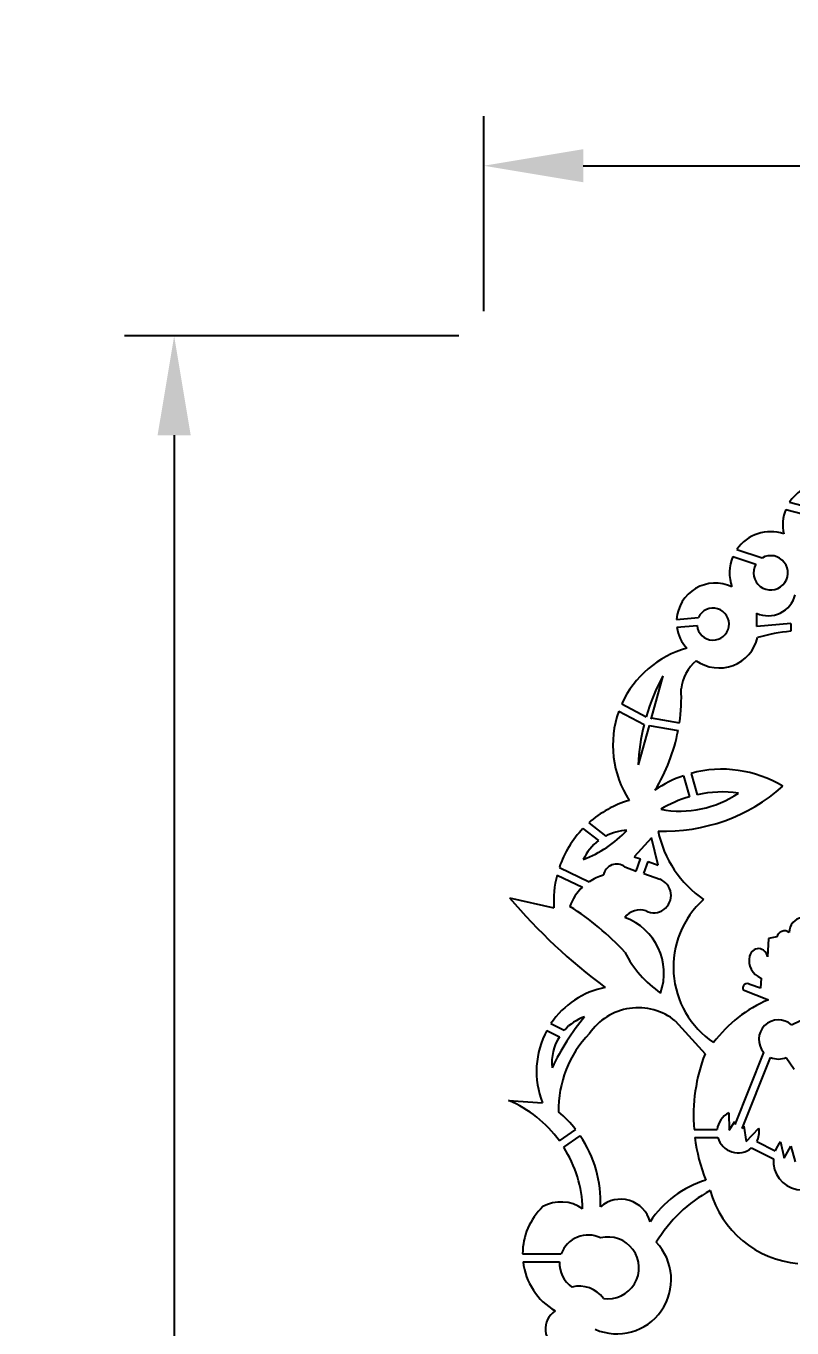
# Model space of a CAD drawing. Header units: millimetres. Extents: x 301.3 to 352.8, y 178.7 to 248.2.
# Drawn here: x 301.26 to 320.52, y 215.42 to 248.18 of the extents above; entities that cross this region are included whole.
import ezdxf

# ---------------------------------------------------------------- set-up
doc = ezdxf.new("R2010")
doc.units = ezdxf.units.MM
doc.styles.get("Standard").update_dxf_attribs({"font": 'txt', "bigfont": 'gbcbig.shx'})
doc.dimstyles.new('ISO-25', dxfattribs={"dimtxt": 2.5, "dimasz": 2.5, "dimexe": 1.25, "dimexo": 0.625, "dimtad": 1, "dimtxsty": 'Standard', "dimcen": 2.5, "dimadec": 0, "dimazin": 0, "dimtfac": 1, "dimtmove": 0, "dimatfit": 3, "dimfxl": 1, "dimarcsym": 0})

# ---------------------------------------------------------------- blocks, each defined once
blk = doc.blocks.new('*D1')
at = {"color": 0, "lineweight": -2, "transparency": 16777216}
for p, q in [((312.773, 241.007), (312.773, 245.916)), ((352.773, 241.007), (352.773, 245.916)), ((315.273, 244.666), (350.273, 244.666))]:
    blk.add_line(p, q, dxfattribs=at)
at = {"color": 0, "transparency": 16777216}
for points in [[(315.273, 245.083), (315.273, 244.25), (312.773, 244.666)], [(350.273, 245.083), (350.273, 244.25), (352.773, 244.666)]]:
    blk.add_solid(points, dxfattribs=at)
at = {"layer": 'Defpoints', "color": 0, "transparency": 16777216}
for p in [(352.773, 244.666), (312.773, 240.382), (352.773, 240.382)]:
    blk.add_point(p, dxfattribs=at)
at = {"color": 0, "transparency": 16777216, "insert": (332.773, 246.541), "char_height": 2.5, "attachment_point": 5}
blk.add_mtext('40', dxfattribs=at)
blk = doc.blocks.new('*D2')
at = {"color": 0, "lineweight": -2, "transparency": 16777216}
for p, q in [((312.148, 240.382), (303.738, 240.382)), ((304.988, 237.882), (304.988, 181.202)), ((312.148, 178.702), (303.738, 178.702))]:
    blk.add_line(p, q, dxfattribs=at)
at = {"color": 0, "transparency": 16777216}
for points in [[(304.571, 237.882), (305.404, 237.882), (304.988, 240.382)], [(304.571, 181.202), (305.404, 181.202), (304.988, 178.702)]]:
    blk.add_solid(points, dxfattribs=at)
at = {"layer": 'Defpoints', "color": 0, "transparency": 16777216}
for p in [(312.773, 240.382), (304.988, 178.702), (312.773, 178.702)]:
    blk.add_point(p, dxfattribs=at)
at = {"color": 0, "transparency": 16777216, "insert": (302.904, 209.542), "char_height": 2.5, "attachment_point": 5, "rotation": 90}
blk.add_mtext('61,68', dxfattribs=at)

msp = doc.modelspace()

# ---------------------------------------------------------------- linework, layer by layer
for p, q in [((320.367, 236.018), (320.824, 235.896)), ((320.461, 236.2), (320.936, 236.073)), ((319.136, 235.011), (319.771, 234.795)), ((319.037, 234.833), (319.613, 234.637)), ((317.622, 233.25), (318.17, 233.296)), ((319.635, 233.074), (319.635, 233.403)), ((317.629, 233.05), (318.136, 233.093)), ((320.492, 233.145), (319.635, 233.074)), ((320.492, 233.145), (320.495, 232.951)), ((317.278, 231.829), (316.974, 230.739)), ((316.243, 231.124), (316.857, 230.8)), ((316.168, 230.938), (316.804, 230.602)), ((316.983, 230.771), (317.693, 230.648)), ((316.929, 230.577), (316.653, 229.59)), ((316.929, 230.577), (317.66, 230.451)), ((317.985, 229.375), (318.139, 228.837)), ((317.794, 229.316), (317.945, 228.788)), ((315.414, 228.128), (315.84, 227.796)), ((315.268, 227.988), (315.661, 227.682)), ((316.994, 227.749), (316.554, 227.276)), ((317.154, 227.067), (316.994, 227.749)), ((316.554, 227.276), (316.717, 227.22)), ((316.609, 226.917), (316.717, 227.22)), ((316.797, 226.851), (316.906, 227.154)), ((316.906, 227.154), (317.154, 227.067)), ((314.616, 226.815), (315.252, 226.51)), ((314.674, 227.009), (315.426, 226.648)), ((316.322, 227.019), (316.609, 226.917)), ((316.797, 226.851), (317.196, 226.709)), ((313.424, 226.246), (314.538, 225.988)), ((319.932, 225.216), (319.908, 224.761)), ((320.143, 225.257), (319.932, 225.216)), ((319.747, 224.223), (319.734, 223.973)), ((319.295, 223.926), (319.929, 223.675)), ((319.734, 223.973), (319.464, 224.061)), ((317.589, 223.145), (318.336, 222.315)), ((320.514, 223.043), (320.984, 223.275)), ((314.358, 222.906), (314.675, 222.746)), ((314.462, 223.077), (314.798, 222.908)), ((319.098, 220.541), (319.816, 222.349)), ((319.274, 220.441), (319.983, 222.227)), ((320.38, 222.226), (320.576, 221.932)), ((313.398, 221.143), (314.253, 221.084)), ((318.932, 220.829), (318.94, 220.399)), ((318.94, 220.399), (319.09, 220.611)), ((319.09, 220.611), (319.098, 220.541)), ((314.675, 220.129), (315.084, 220.411)), ((314.787, 219.964), (315.201, 220.249)), ((318.06, 220.41), (318.642, 220.41)), ((318.08, 220.21), (318.659, 220.21)), ((319.274, 220.441), (319.314, 220.499)), ((319.314, 220.499), (319.371, 220.106)), ((319.371, 220.106), (319.689, 220.447)), ((319.506, 219.949), (320.057, 219.671)), ((319.635, 220.108), (320.101, 219.872)), ((320.238, 220.1), (320.325, 219.689)), ((320.325, 219.689), (320.494, 219.994)), ((320.494, 219.994), (320.606, 219.595)), ((313.75, 217.281), (314.72, 217.281)), ((313.762, 217.081), (314.68, 217.081))]:
    msp.add_line(p, q)
for centre, radius, start, end in [((321.329, 235.633), 1.037, 57.7005, 146.8165), ((321.329, 235.633), 1.037, 158.1599, 192.7739), ((319.988, 234.421), 1.036, 71.3989, 145.322), ((319.988, 234.421), 1.036, 156.5802, 199.9883), ((319.988, 234.421), 0.432, 150.0658, 120.1822), ((318.595, 233.186), 0.976, 64.5756, 176.2315), ((319.926, 234.04), 0.7, 245.4099, 345.833), ((318.537, 233.131), 0.403, 185.4238, 155.7398), ((318.595, 233.186), 0.976, 188.0106, 222.6759), ((318.689, 233.023), 0.996, 234.6534, 346.7645), ((320.966, 228.089), 4.884, 95.536, 105.5319), ((318.556, 230.08), 2.537, 105.498, 155.7022), ((318.825, 231.379), 1.095, 130.6145, 173.6456), ((321.947, 229.319), 5.301, 151.7344, 163.7739), ((313.244, 231.302), 4.497, 351.6396, 2.5233), ((318.556, 230.08), 2.537, 160.2428, 213.0697), ((321.947, 229.319), 5.301, 165.9897, 177.0708), ((313.244, 231.302), 4.497, 328.4829, 349.0912), ((318.76, 226.533), 2.946, 58.6686, 105.2485), ((318.76, 226.533), 2.946, 109.1394, 124.8165), ((317.324, 232.385), 4.465, 267.8398, 311.6626), ((317.707, 231.02), 2.595, 259.3053, 304.4518), ((318.78, 225.916), 2.99, 106.2246, 121.3361), ((318.78, 225.916), 2.99, 82.421, 102.39), ((317.18, 226.156), 2.648, 106.4739, 131.8577), ((317.18, 226.156), 2.648, 136.2296, 161.2095), ((314.203, 229.987), 2.981, 291.0999, 316.6462), ((316.434, 226.663), 1.279, 92.8575, 117.6609), ((319.837, 228.467), 2.736, 191.4581, 235.8735), ((316.434, 226.663), 1.279, 127.1864, 154.8886), ((316.113, 226.755), 0.337, 51.5488, 170.8055), ((317.18, 226.156), 2.648, 165.593, 183.6536), ((316.108, 225.614), 1.239, 105.363, 123.4394), ((316.108, 225.614), 1.239, 133.7264, 160.6909), ((317.048, 226.301), 0.434, 243.3324, 70.0415), ((324.219, 235.334), 14.112, 220.0949, 233.5227), ((319.83, 224.498), 2.289, 131.8898, 236.0325), ((311.174, 220.088), 7.03, 42.9162, 57.6123), ((316.701, 225.466), 0.473, 71.2883, 143.3911), ((315.804, 224.342), 1.499, 340.7135, 69.7594), ((320.828, 225.376), 0.374, 15.2026, 180.7449), ((320.337, 225.211), 0.199, 53.7521, 166.63), ((318.761, 226.096), 2.728, 206.6077, 235.5516), ((319.916, 224.663), 0.472, 166.4485, 249.0476), ((319.682, 224.735), 0.228, 6.6134, 170.1667), ((316.243, 221.883), 2.144, 101.1183, 146.1548), ((319.397, 223.971), 0.112, 53.2946, 203.9779), ((316.657, 221.998), 1.478, 50.8859, 146.0173), ((321.198, 220.628), 3.3, 112.6081, 143.3068), ((320.139, 219.28), 6.253, 140.6401, 154.5531), ((315.705, 222.095), 1.219, 109.189, 138.1212), ((320.183, 222.678), 0.493, 47.8417, 221.8424), ((316.243, 221.883), 2.144, 151.5164, 201.8666), ((317.367, 220.925), 2.712, 135.5604, 181.4701), ((315.705, 222.095), 1.219, 147.6883, 186.0043), ((322.403, 220.753), 4.357, 158.9862, 184.5103), ((320.183, 222.678), 0.493, 246.038, 293.5496), ((312.206, 218.331), 3.054, 36.0722, 67.0325), ((312.743, 218.587), 2.967, 37.9335, 49.8636), ((319.168, 220.355), 0.529, 116.4441, 174.0752), ((312.743, 218.587), 2.967, 357.6602, 34.0697), ((322.403, 220.753), 4.357, 187.1543, 201.8158), ((319.168, 220.355), 0.529, 195.9519, 309.7639), ((319.168, 220.355), 0.529, 332.0741, 9.9282), ((312.206, 218.331), 3.054, 1.616, 32.319), ((320.782, 219.618), 0.727, 138.4749, 159.5025), ((320.782, 219.618), 0.727, 175.8268, 342.1141), ((319.088, 216.691), 2.55, 106.6326, 146.7675), ((320.193, 215.725), 3.593, 118.7334, 149.0547), ((320.906, 219.562), 2.535, 195.7164, 264.7218), ((314.715, 217.634), 0.954, 55.1846, 118.7952), ((316.214, 217.89), 0.767, 14.9454, 131.3088), ((315.409, 217.278), 1.66, 134.0639, 179.8882), ((315.396, 217.039), 0.718, 63.9164, 160.3302), ((316.12, 216.635), 1.365, 246.3983, 43.3945), ((315.899, 216.93), 0.777, 261.1675, 103.9493), ((315.409, 217.278), 1.66, 186.8093, 239.5341), ((315.396, 217.039), 0.718, 176.6787, 235.6054), ((315.172, 215.714), 0.755, 36.3668, 103.8578), ((314.863, 215.395), 0.54, 123.1396, 247.3771)]:
    msp.add_arc(centre, radius, start, end)

# ---------------------------------------------------------------- dimensions: what is measured, and where the dimension line sits
dim = msp.add_linear_dim(base=(352.773, 244.666), p1=(312.773, 240.382), p2=(352.773, 240.382), dimstyle='ISO-25')
dim.commit()
dim.dimension.update_dxf_attribs({"geometry": '*D1', "text_midpoint": (332.773, 246.541)})
dim = msp.add_linear_dim(base=(304.988, 178.702), p1=(312.773, 240.382), p2=(312.773, 178.702), angle=90, dimstyle='ISO-25')
dim.commit()
dim.dimension.update_dxf_attribs({"geometry": '*D2', "text_midpoint": (302.904, 209.542)})

doc.saveas('drawing.dxf')
